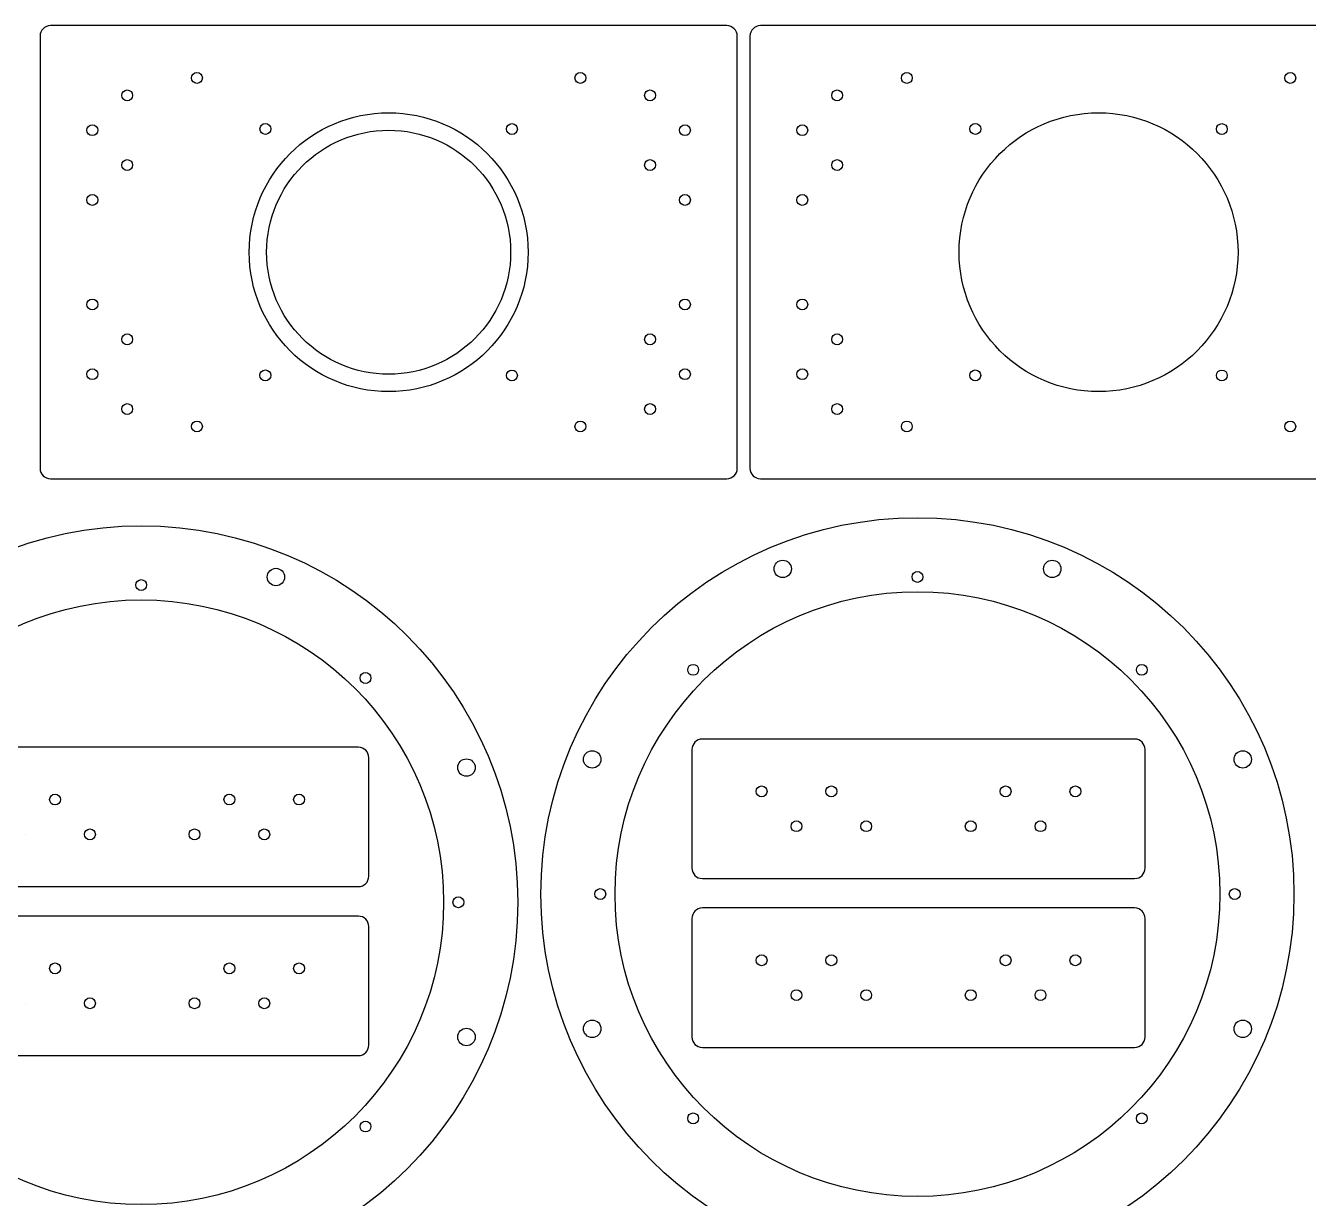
# Model space of a CAD drawing. Extents: x -101 to 1145, y -116 to 452.
# Drawn here: x 308.3 to 676.3, y 106.5 to 442.9 of the extents above; entities that cross this region are included whole.
import ezdxf

# ---------------------------------------------------------------- set-up
doc = ezdxf.new("R2010")
doc.units = 0
for name, color, linetype in [('b_Assambly_circle_and_2_parts_001_004', 7, 'CONTINUOUS'), ('b_Assambly_circle_and_2_parts_001_005', 7, 'CONTINUOUS'), ('b_Plate_200x130_10_part1_and_part3_bottom_001_001', 7, 'CONTINUOUS'), ('b_Plate_200x130x5_part4_up_cover_001_', 7, 'CONTINUOUS')]:
    doc.layers.add(name, color=color, linetype=linetype)

msp = doc.modelspace()

# ---------------------------------------------------------------- linework, layer by layer
at = {"layer": 'b_Assambly_circle_and_2_parts_001_004'}
for p, q in [((382.632, 284.747, 0), (382.632, 284.747, -10)), ((382.632, 284.747, 0), (382.632, 284.747, -10)), ((343.044, 282.435, 0), (343.044, 282.435, -10)), ((343.044, 282.435, 0), (343.044, 282.435, -10)), ((407.391, 255.781, 0), (407.391, 255.781, -10)), ((407.391, 255.781, 0), (407.391, 255.781, -10)), ((403.772, 235.912, -10), (279.772, 235.912, -10)), ((403.772, 235.912, 0), (279.772, 235.912, 0)), ((403.772, 235.912, -10), (279.772, 235.912, -10)), ((403.772, 235.912, 0), (279.772, 235.912, 0)), ((403.772, 235.912, -10), (403.772, 235.912, 0)), ((403.772, 235.912, -10), (403.772, 235.912, 0)), ((406.772, 198.912, -10), (406.772, 232.912, -10)), ((406.772, 198.912, 0), (406.772, 232.912, 0)), ((406.772, 198.912, -10), (406.772, 232.912, -10)), ((406.772, 232.912, -10), (406.772, 232.912, 0)), ((406.772, 198.912, 0), (406.772, 232.912, 0)), ((406.772, 232.912, -10), (406.772, 232.912, 0)), ((437.293, 230.086, 0), (437.293, 230.086, -10)), ((437.293, 230.086, 0), (437.293, 230.086, -10)), ((318.335, 220.912, -10), (318.335, 220.912, 0)), ((318.335, 220.912, -10), (318.335, 220.912, 0)), ((368.335, 220.912, -10), (368.335, 220.912, 0)), ((368.335, 220.912, -10), (368.335, 220.912, 0)), ((388.335, 220.912, -10), (388.335, 220.912, 0)), ((388.335, 220.912, -10), (388.335, 220.912, 0)), ((308.335, 210.912, -10), (308.335, 210.912, 0)), ((308.335, 210.912, -10), (308.335, 210.912, 0)), ((328.335, 210.912, -10), (328.335, 210.912, 0)), ((328.335, 210.912, -10), (328.335, 210.912, 0)), ((358.335, 210.912, -10), (358.335, 210.912, 0)), ((358.335, 210.912, -10), (358.335, 210.912, 0)), ((378.335, 210.912, -10), (378.335, 210.912, 0)), ((378.335, 210.912, -10), (378.335, 210.912, 0)), ((406.772, 198.912, -10), (406.772, 198.912, 0)), ((406.772, 198.912, -10), (406.772, 198.912, 0)), ((279.772, 195.912, -10), (403.772, 195.912, -10)), ((279.772, 195.912, 0), (403.772, 195.912, 0)), ((279.772, 195.912, -10), (403.772, 195.912, -10)), ((279.772, 195.912, 0), (403.772, 195.912, 0)), ((403.772, 195.912, -10), (403.772, 195.912, 0)), ((403.772, 195.912, -10), (403.772, 195.912, 0)), ((428.231, 191.435, 0), (428.231, 191.435, -10)), ((428.231, 191.435, 0), (428.231, 191.435, -10)), ((434.044, 191.435, 0), (434.044, 191.435, -10)), ((434.044, 191.435, 0), (434.044, 191.435, -10)), ((449.481, 191.435, 0), (449.481, 191.435, -10)), ((449.481, 191.435, 0), (449.481, 191.435, -10)), ((403.772, 187.449, -10), (279.772, 187.449, -10)), ((403.772, 187.449, 0), (279.772, 187.449, 0)), ((403.772, 187.449, -10), (279.772, 187.449, -10)), ((403.772, 187.449, 0), (279.772, 187.449, 0)), ((403.772, 187.449, -10), (403.772, 187.449, 0)), ((403.772, 187.449, -10), (403.772, 187.449, 0)), ((406.772, 150.449, -10), (406.772, 184.449, -10)), ((406.772, 150.449, 0), (406.772, 184.449, 0)), ((406.772, 150.449, -10), (406.772, 184.449, -10)), ((406.772, 184.449, -10), (406.772, 184.449, 0)), ((406.772, 150.449, 0), (406.772, 184.449, 0)), ((406.772, 184.449, -10), (406.772, 184.449, 0)), ((318.335, 172.449, -10), (318.335, 172.449, 0)), ((318.335, 172.449, -10), (318.335, 172.449, 0)), ((368.335, 172.449, -10), (368.335, 172.449, 0)), ((368.335, 172.449, -10), (368.335, 172.449, 0)), ((388.335, 172.449, -10), (388.335, 172.449, 0)), ((388.335, 172.449, -10), (388.335, 172.449, 0)), ((308.335, 162.449, -10), (308.335, 162.449, 0)), ((308.335, 162.449, -10), (308.335, 162.449, 0)), ((328.335, 162.449, -10), (328.335, 162.449, 0)), ((328.335, 162.449, -10), (328.335, 162.449, 0)), ((358.335, 162.449, -10), (358.335, 162.449, 0)), ((358.335, 162.449, -10), (358.335, 162.449, 0)), ((378.335, 162.449, -10), (378.335, 162.449, 0)), ((378.335, 162.449, -10), (378.335, 162.449, 0)), ((437.293, 152.784, 0), (437.293, 152.784, -10)), ((437.293, 152.784, 0), (437.293, 152.784, -10)), ((279.772, 147.449, -10), (403.772, 147.449, -10)), ((279.772, 147.449, 0), (403.772, 147.449, 0)), ((279.772, 147.449, -10), (403.772, 147.449, -10)), ((279.772, 147.449, 0), (403.772, 147.449, 0)), ((403.772, 147.449, -10), (403.772, 147.449, 0)), ((403.772, 147.449, -10), (403.772, 147.449, 0)), ((406.772, 150.449, -10), (406.772, 150.449, 0)), ((406.772, 150.449, -10), (406.772, 150.449, 0)), ((407.391, 127.088, 0), (407.391, 127.088, -10)), ((407.391, 127.088, 0), (407.391, 127.088, -10))]:
    msp.add_line(p, q, dxfattribs=at)
for centre, radius in [((341.481, 191.435), 108), ((341.481, 191.435), 108), ((341.481, 191.435), 108), ((341.481, 191.435), 108), ((380.132, 284.747), 2.5), ((380.132, 284.747), 2.5), ((380.132, 284.747), 2.5), ((380.132, 284.747), 2.5), ((341.481, 282.435), 1.5625), ((341.481, 282.435), 1.5625), ((341.481, 282.435), 1.5625), ((341.481, 282.435), 1.5625), ((341.481, 191.435), 86.75), ((341.481, 191.435), 86.75), ((341.481, 191.435), 86.75), ((341.481, 191.435), 86.75), ((405.828, 255.781), 1.5625), ((405.828, 255.781), 1.5625), ((405.828, 255.781), 1.5625), ((405.828, 255.781), 1.5625), ((434.793, 230.086), 2.5), ((434.793, 230.086), 2.5), ((434.793, 230.086), 2.5), ((434.793, 230.086), 2.5), ((316.772, 220.912), 1.5625), ((316.772, 220.912), 1.5625), ((316.772, 220.912), 1.5625), ((316.772, 220.912), 1.5625), ((366.772, 220.912), 1.5625), ((366.772, 220.912), 1.5625), ((366.772, 220.912), 1.5625), ((366.772, 220.912), 1.5625), ((386.772, 220.912), 1.5625), ((386.772, 220.912), 1.5625), ((386.772, 220.912), 1.5625), ((386.772, 220.912), 1.5625), ((326.772, 210.912), 1.5625), ((326.772, 210.912), 1.5625), ((326.772, 210.912), 1.5625), ((326.772, 210.912), 1.5625), ((356.772, 210.912), 1.5625), ((356.772, 210.912), 1.5625), ((356.772, 210.912), 1.5625), ((356.772, 210.912), 1.5625), ((376.772, 210.912), 1.5625), ((376.772, 210.912), 1.5625), ((376.772, 210.912), 1.5625), ((376.772, 210.912), 1.5625), ((432.481, 191.435), 1.5625), ((432.481, 191.435), 1.5625), ((432.481, 191.435), 1.5625), ((432.481, 191.435), 1.5625), ((316.772, 172.449), 1.5625), ((316.772, 172.449), 1.5625), ((316.772, 172.449), 1.5625), ((316.772, 172.449), 1.5625), ((366.772, 172.449), 1.5625), ((366.772, 172.449), 1.5625), ((366.772, 172.449), 1.5625), ((366.772, 172.449), 1.5625), ((386.772, 172.449), 1.5625), ((386.772, 172.449), 1.5625), ((386.772, 172.449), 1.5625), ((386.772, 172.449), 1.5625), ((326.772, 162.449), 1.5625), ((326.772, 162.449), 1.5625), ((326.772, 162.449), 1.5625), ((326.772, 162.449), 1.5625), ((356.772, 162.449), 1.5625), ((356.772, 162.449), 1.5625), ((356.772, 162.449), 1.5625), ((356.772, 162.449), 1.5625), ((376.772, 162.449), 1.5625), ((376.772, 162.449), 1.5625), ((376.772, 162.449), 1.5625), ((376.772, 162.449), 1.5625), ((434.793, 152.784), 2.5), ((434.793, 152.784), 2.5), ((434.793, 152.784), 2.5), ((434.793, 152.784), 2.5), ((405.828, 127.088), 1.5625), ((405.828, 127.088), 1.5625), ((405.828, 127.088), 1.5625), ((405.828, 127.088), 1.5625)]:
    msp.add_circle(centre, radius, dxfattribs=at)
for centre, start, end in [((403.772, 232.912, -10), 0, 90), ((403.772, 232.912, 0), 0, 90), ((403.772, 232.912, -10), 0, 90), ((403.772, 232.912, 0), 0, 90), ((403.772, 198.912, -10), -90, 0), ((403.772, 198.912, -10), -90, 0), ((403.772, 198.912, 0), -90, 0), ((403.772, 198.912, 0), -90, 0), ((403.772, 184.449, -10), 0, 90), ((403.772, 184.449, 0), 0, 90), ((403.772, 184.449, -10), 0, 90), ((403.772, 184.449, 0), 0, 90), ((403.772, 150.449, -10), -90, 0), ((403.772, 150.449, -10), -90, 0), ((403.772, 150.449, 0), -90, 0), ((403.772, 150.449, 0), -90, 0)]:
    msp.add_arc(centre, 3, start, end, dxfattribs=at)
at = {"layer": 'b_Assambly_circle_and_2_parts_001_005'}
for p, q in [((528.01, 287.086, 0), (528.01, 287.086, -10)), ((528.01, 287.086, 0), (528.01, 287.086, -10)), ((605.312, 287.086, 0), (605.312, 287.086, -10)), ((605.312, 287.086, 0), (605.312, 287.086, -10)), ((565.724, 284.774, 0), (565.724, 284.774, -10)), ((565.724, 284.774, 0), (565.724, 284.774, -10)), ((501.377, 258.121, 0), (501.377, 258.121, -10)), ((501.377, 258.121, 0), (501.377, 258.121, -10)), ((630.071, 258.121, 0), (630.071, 258.121, -10)), ((630.071, 258.121, 0), (630.071, 258.121, -10)), ((626.453, 238.252, -10), (502.453, 238.252, -10)), ((626.453, 238.252, 0), (502.453, 238.252, 0)), ((502.453, 238.252, -10), (502.453, 238.252, 0)), ((626.453, 238.252, -10), (502.453, 238.252, -10)), ((502.453, 238.252, -10), (502.453, 238.252, 0)), ((626.453, 238.252, 0), (502.453, 238.252, 0)), ((626.453, 238.252, -10), (626.453, 238.252, 0)), ((626.453, 238.252, -10), (626.453, 238.252, 0)), ((473.35, 232.425, 0), (473.35, 232.425, -10)), ((473.35, 232.425, 0), (473.35, 232.425, -10)), ((499.453, 235.252, -10), (499.453, 201.252, -10)), ((499.453, 235.252, 0), (499.453, 201.252, 0)), ((499.453, 235.252, -10), (499.453, 201.252, -10)), ((499.453, 235.252, -10), (499.453, 235.252, 0)), ((499.453, 235.252, 0), (499.453, 201.252, 0)), ((499.453, 235.252, -10), (499.453, 235.252, 0)), ((629.453, 201.252, -10), (629.453, 235.252, -10)), ((629.453, 201.252, 0), (629.453, 235.252, 0)), ((629.453, 201.252, -10), (629.453, 235.252, -10)), ((629.453, 235.252, -10), (629.453, 235.252, 0)), ((629.453, 201.252, 0), (629.453, 235.252, 0)), ((629.453, 235.252, -10), (629.453, 235.252, 0)), ((659.973, 232.425, 0), (659.973, 232.425, -10)), ((659.973, 232.425, 0), (659.973, 232.425, -10)), ((521.015, 223.252, -10), (521.015, 223.252, 0)), ((521.015, 223.252, -10), (521.015, 223.252, 0)), ((541.015, 223.252, -10), (541.015, 223.252, 0)), ((541.015, 223.252, -10), (541.015, 223.252, 0)), ((591.015, 223.252, -10), (591.015, 223.252, 0)), ((591.015, 223.252, -10), (591.015, 223.252, 0)), ((611.015, 223.252, -10), (611.015, 223.252, 0)), ((611.015, 223.252, -10), (611.015, 223.252, 0)), ((531.015, 213.252, -10), (531.015, 213.252, 0)), ((531.015, 213.252, -10), (531.015, 213.252, 0)), ((551.015, 213.252, -10), (551.015, 213.252, 0)), ((551.015, 213.252, -10), (551.015, 213.252, 0)), ((581.015, 213.252, -10), (581.015, 213.252, 0)), ((581.015, 213.252, -10), (581.015, 213.252, 0)), ((601.015, 213.252, -10), (601.015, 213.252, 0)), ((601.015, 213.252, -10), (601.015, 213.252, 0)), ((499.453, 201.252, -10), (499.453, 201.252, 0)), ((499.453, 201.252, -10), (499.453, 201.252, 0)), ((629.453, 201.252, -10), (629.453, 201.252, 0)), ((629.453, 201.252, -10), (629.453, 201.252, 0)), ((502.453, 198.252, -10), (626.453, 198.252, -10)), ((502.453, 198.252, -10), (502.453, 198.252, 0)), ((502.453, 198.252, 0), (626.453, 198.252, 0)), ((502.453, 198.252, -10), (626.453, 198.252, -10)), ((502.453, 198.252, -10), (502.453, 198.252, 0)), ((502.453, 198.252, 0), (626.453, 198.252, 0)), ((626.453, 198.252, -10), (626.453, 198.252, 0)), ((626.453, 198.252, -10), (626.453, 198.252, 0)), ((474.724, 193.774, 0), (474.724, 193.774, -10)), ((474.724, 193.774, 0), (474.724, 193.774, -10)), ((650.911, 193.774, 0), (650.911, 193.774, -10)), ((650.911, 193.774, 0), (650.911, 193.774, -10)), ((656.724, 193.774, 0), (656.724, 193.774, -10)), ((656.724, 193.774, 0), (656.724, 193.774, -10)), ((672.161, 193.774, 0), (672.161, 193.774, -10)), ((672.161, 193.774, 0), (672.161, 193.774, -10)), ((626.452, 189.789, -10), (502.452, 189.789, -10)), ((626.452, 189.789, 0), (502.452, 189.789, 0)), ((502.452, 189.789, -10), (502.452, 189.789, 0)), ((626.452, 189.789, -10), (502.452, 189.789, -10)), ((502.452, 189.789, -10), (502.452, 189.789, 0)), ((626.452, 189.789, 0), (502.452, 189.789, 0)), ((626.452, 189.789, -10), (626.452, 189.789, 0)), ((626.452, 189.789, -10), (626.452, 189.789, 0)), ((499.452, 186.789, -10), (499.452, 152.789, -10)), ((499.452, 186.789, 0), (499.452, 152.789, 0)), ((499.452, 186.789, -10), (499.452, 152.789, -10)), ((499.452, 186.789, -10), (499.452, 186.789, 0)), ((499.452, 186.789, 0), (499.452, 152.789, 0)), ((499.452, 186.789, -10), (499.452, 186.789, 0)), ((629.452, 152.789, -10), (629.452, 186.789, -10)), ((629.452, 152.789, 0), (629.452, 186.789, 0)), ((629.452, 152.789, -10), (629.452, 186.789, -10)), ((629.452, 186.789, -10), (629.452, 186.789, 0)), ((629.452, 152.789, 0), (629.452, 186.789, 0)), ((629.452, 186.789, -10), (629.452, 186.789, 0)), ((521.015, 174.789, -10), (521.015, 174.789, 0)), ((521.015, 174.789, -10), (521.015, 174.789, 0)), ((541.015, 174.789, -10), (541.015, 174.789, 0)), ((541.015, 174.789, -10), (541.015, 174.789, 0)), ((591.015, 174.789, -10), (591.015, 174.789, 0)), ((591.015, 174.789, -10), (591.015, 174.789, 0)), ((611.015, 174.789, -10), (611.015, 174.789, 0)), ((611.015, 174.789, -10), (611.015, 174.789, 0)), ((531.015, 164.789, -10), (531.015, 164.789, 0)), ((531.015, 164.789, -10), (531.015, 164.789, 0)), ((551.015, 164.789, -10), (551.015, 164.789, 0)), ((551.015, 164.789, -10), (551.015, 164.789, 0)), ((581.015, 164.789, -10), (581.015, 164.789, 0)), ((581.015, 164.789, -10), (581.015, 164.789, 0)), ((601.015, 164.789, -10), (601.015, 164.789, 0)), ((601.015, 164.789, -10), (601.015, 164.789, 0)), ((473.35, 155.123, 0), (473.35, 155.123, -10)), ((473.35, 155.123, 0), (473.35, 155.123, -10)), ((659.973, 155.123, 0), (659.973, 155.123, -10)), ((659.973, 155.123, 0), (659.973, 155.123, -10)), ((499.452, 152.789, -10), (499.452, 152.789, 0)), ((499.452, 152.789, -10), (499.452, 152.789, 0)), ((629.452, 152.789, -10), (629.452, 152.789, 0)), ((629.452, 152.789, -10), (629.452, 152.789, 0)), ((502.452, 149.789, -10), (626.452, 149.789, -10)), ((502.452, 149.789, -10), (502.452, 149.789, 0)), ((502.452, 149.789, 0), (626.452, 149.789, 0)), ((502.452, 149.789, -10), (626.452, 149.789, -10)), ((502.452, 149.789, -10), (502.452, 149.789, 0)), ((502.452, 149.789, 0), (626.452, 149.789, 0)), ((626.452, 149.789, -10), (626.452, 149.789, 0)), ((626.452, 149.789, -10), (626.452, 149.789, 0)), ((501.377, 129.428, 0), (501.377, 129.428, -10)), ((501.377, 129.428, 0), (501.377, 129.428, -10)), ((630.071, 129.428, 0), (630.071, 129.428, -10)), ((630.071, 129.428, 0), (630.071, 129.428, -10))]:
    msp.add_line(p, q, dxfattribs=at)
for centre, radius in [((564.161, 193.774), 108), ((564.161, 193.774), 108), ((564.161, 193.774), 108), ((564.161, 193.774), 108), ((525.51, 287.086), 2.5), ((525.51, 287.086), 2.5), ((525.51, 287.086), 2.5), ((525.51, 287.086), 2.5), ((602.812, 287.086), 2.5), ((602.812, 287.086), 2.5), ((602.812, 287.086), 2.5), ((602.812, 287.086), 2.5), ((564.161, 284.774), 1.5625), ((564.161, 284.774), 1.5625), ((564.161, 284.774), 1.5625), ((564.161, 284.774), 1.5625), ((564.161, 193.774), 86.75), ((564.161, 193.774), 86.75), ((564.161, 193.774), 86.75), ((564.161, 193.774), 86.75), ((499.815, 258.121), 1.5625), ((499.815, 258.121), 1.5625), ((499.815, 258.121), 1.5625), ((499.815, 258.121), 1.5625), ((628.508, 258.121), 1.5625), ((628.508, 258.121), 1.5625), ((628.508, 258.121), 1.5625), ((628.508, 258.121), 1.5625), ((470.85, 232.425), 2.5), ((470.85, 232.425), 2.5), ((470.85, 232.425), 2.5), ((470.85, 232.425), 2.5), ((657.473, 232.425), 2.5), ((657.473, 232.425), 2.5), ((657.473, 232.425), 2.5), ((657.473, 232.425), 2.5), ((519.453, 223.252), 1.5625), ((519.453, 223.252), 1.5625), ((519.453, 223.252), 1.5625), ((519.453, 223.252), 1.5625), ((539.453, 223.252), 1.5625), ((539.453, 223.252), 1.5625), ((539.453, 223.252), 1.5625), ((539.453, 223.252), 1.5625), ((589.453, 223.252), 1.5625), ((589.453, 223.252), 1.5625), ((589.453, 223.252), 1.5625), ((589.453, 223.252), 1.5625), ((609.453, 223.252), 1.5625), ((609.453, 223.252), 1.5625), ((609.453, 223.252), 1.5625), ((609.453, 223.252), 1.5625), ((529.453, 213.252), 1.5625), ((529.453, 213.252), 1.5625), ((529.453, 213.252), 1.5625), ((529.453, 213.252), 1.5625), ((549.453, 213.252), 1.5625), ((549.453, 213.252), 1.5625), ((549.453, 213.252), 1.5625), ((549.453, 213.252), 1.5625), ((579.453, 213.252), 1.5625), ((579.453, 213.252), 1.5625), ((579.453, 213.252), 1.5625), ((579.453, 213.252), 1.5625), ((599.453, 213.252), 1.5625), ((599.453, 213.252), 1.5625), ((599.453, 213.252), 1.5625), ((599.453, 213.252), 1.5625), ((473.161, 193.774), 1.5625), ((473.161, 193.774), 1.5625), ((473.161, 193.774), 1.5625), ((473.161, 193.774), 1.5625), ((655.161, 193.774), 1.5625), ((655.161, 193.774), 1.5625), ((655.161, 193.774), 1.5625), ((655.161, 193.774), 1.5625), ((519.452, 174.789), 1.5625), ((519.452, 174.789), 1.5625), ((519.452, 174.789), 1.5625), ((519.452, 174.789), 1.5625), ((539.452, 174.789), 1.5625), ((539.452, 174.789), 1.5625), ((539.452, 174.789), 1.5625), ((539.452, 174.789), 1.5625), ((589.452, 174.789), 1.5625), ((589.452, 174.789), 1.5625), ((589.452, 174.789), 1.5625), ((589.452, 174.789), 1.5625), ((609.452, 174.789), 1.5625), ((609.452, 174.789), 1.5625), ((609.452, 174.789), 1.5625), ((609.452, 174.789), 1.5625), ((529.452, 164.789), 1.5625), ((529.452, 164.789), 1.5625), ((529.452, 164.789), 1.5625), ((529.452, 164.789), 1.5625), ((549.452, 164.789), 1.5625), ((549.452, 164.789), 1.5625), ((549.452, 164.789), 1.5625), ((549.452, 164.789), 1.5625), ((579.452, 164.789), 1.5625), ((579.452, 164.789), 1.5625), ((579.452, 164.789), 1.5625), ((579.452, 164.789), 1.5625), ((599.452, 164.789), 1.5625), ((599.452, 164.789), 1.5625), ((599.452, 164.789), 1.5625), ((599.452, 164.789), 1.5625), ((470.85, 155.123), 2.5), ((470.85, 155.123), 2.5), ((470.85, 155.123), 2.5), ((470.85, 155.123), 2.5), ((657.473, 155.123), 2.5), ((657.473, 155.123), 2.5), ((657.473, 155.123), 2.5), ((657.473, 155.123), 2.5), ((499.815, 129.428), 1.5625), ((499.815, 129.428), 1.5625), ((499.815, 129.428), 1.5625), ((499.815, 129.428), 1.5625), ((628.508, 129.428), 1.5625), ((628.508, 129.428), 1.5625), ((628.508, 129.428), 1.5625), ((628.508, 129.428), 1.5625)]:
    msp.add_circle(centre, radius, dxfattribs=at)
for centre, start, end in [((502.453, 235.252, -10), 90, 180), ((502.453, 235.252, 0), 90, 180), ((502.453, 235.252, -10), 90, 180), ((502.453, 235.252, 0), 90, 180), ((626.453, 235.252, -10), 0, 90), ((626.453, 235.252, 0), 0, 90), ((626.453, 235.252, -10), 0, 90), ((626.453, 235.252, 0), 0, 90), ((502.453, 201.252, -10), 180, -90), ((502.453, 201.252, -10), 180, -90), ((502.453, 201.252, 0), 180, -90), ((502.453, 201.252, 0), 180, -90), ((626.453, 201.252, -10), -90, 0), ((626.453, 201.252, -10), -90, 0), ((626.453, 201.252, 0), -90, 0), ((626.453, 201.252, 0), -90, 0), ((502.452, 186.789, -10), 90, 180), ((502.452, 186.789, 0), 90, 180), ((502.452, 186.789, -10), 90, 180), ((502.452, 186.789, 0), 90, 180), ((626.452, 186.789, -10), 0, 90), ((626.452, 186.789, 0), 0, 90), ((626.452, 186.789, -10), 0, 90), ((626.452, 186.789, 0), 0, 90), ((502.452, 152.789, -10), 180, -90), ((502.452, 152.789, -10), 180, -90), ((502.452, 152.789, 0), 180, -90), ((502.452, 152.789, 0), 180, -90), ((626.452, 152.789, -10), -90, 0), ((626.452, 152.789, -10), -90, 0), ((626.452, 152.789, 0), -90, 0), ((626.452, 152.789, 0), -90, 0)]:
    msp.add_arc(centre, 3, start, end, dxfattribs=at)
at = {"layer": 'b_Plate_200x130_10_part1_and_part3_bottom_001_001'}
for p, q in [((509.464, 442.944, -10), (315.464, 442.944, -10)), ((509.464, 442.944), (315.464, 442.944)), ((315.464, 442.944, -10), (315.464, 442.944)), ((509.464, 442.944, -10), (315.464, 442.944, -10)), ((315.464, 442.944, -10), (315.464, 442.944)), ((509.464, 442.944), (315.464, 442.944)), ((509.464, 442.944, -10), (509.464, 442.944)), ((509.464, 442.944, -10), (509.464, 442.944)), ((312.464, 439.944, -10), (312.464, 315.944, -10)), ((312.464, 439.944), (312.464, 315.944)), ((312.464, 439.944, -10), (312.464, 315.944, -10)), ((312.464, 439.944, -10), (312.464, 439.944)), ((312.464, 439.944), (312.464, 315.944)), ((312.464, 439.944, -10), (312.464, 439.944)), ((512.464, 315.944, -10), (512.464, 439.944, -10)), ((512.464, 315.944), (512.464, 439.944)), ((512.464, 315.944, -10), (512.464, 439.944, -10)), ((512.464, 439.944, -10), (512.464, 439.944)), ((512.464, 315.944), (512.464, 439.944)), ((512.464, 439.944, -10), (512.464, 439.944)), ((359.027, 427.944, -10), (359.027, 427.944)), ((359.027, 427.944, -10), (359.027, 427.944)), ((469.027, 427.944, -10), (469.027, 427.944)), ((469.027, 427.944, -10), (469.027, 427.944)), ((339.027, 422.944, -10), (339.027, 422.944)), ((339.027, 422.944, -10), (339.027, 422.944)), ((489.027, 422.944, -10), (489.027, 422.944)), ((489.027, 422.944, -10), (489.027, 422.944)), ((329.027, 412.944, -10), (329.027, 412.944)), ((329.027, 412.944, -10), (329.027, 412.944)), ((378.671, 413.299, -10), (378.671, 413.299)), ((378.671, 413.299, -10), (378.671, 413.299)), ((449.38, 413.282, -10), (449.38, 413.282)), ((449.38, 413.282, -10), (449.38, 413.282)), ((499.027, 412.944, -10), (499.027, 412.944)), ((499.027, 412.944, -10), (499.027, 412.944)), ((339.027, 402.944, -10), (339.027, 402.944)), ((339.027, 402.944, -10), (339.027, 402.944)), ((489.027, 402.944, -10), (489.027, 402.944)), ((489.027, 402.944, -10), (489.027, 402.944)), ((329.027, 392.944, -10), (329.027, 392.944)), ((329.027, 392.944, -10), (329.027, 392.944)), ((499.027, 392.944, -10), (499.027, 392.944)), ((499.027, 392.944, -10), (499.027, 392.944)), ((447.464, 377.944, -10), (447.464, 377.944, -7.5)), ((447.464, 377.944, -10), (447.464, 377.944, -7.5)), ((452.464, 377.944), (452.464, 377.944, -7.5)), ((452.464, 377.944), (452.464, 377.944, -7.5)), ((329.027, 362.944, -10), (329.027, 362.944)), ((329.027, 362.944, -10), (329.027, 362.944)), ((499.027, 362.944, -10), (499.027, 362.944)), ((499.027, 362.944, -10), (499.027, 362.944)), ((339.027, 352.944, -10), (339.027, 352.944)), ((339.027, 352.944, -10), (339.027, 352.944)), ((489.027, 352.944, -10), (489.027, 352.944)), ((489.027, 352.944, -10), (489.027, 352.944)), ((329.027, 342.944, -10), (329.027, 342.944)), ((329.027, 342.944, -10), (329.027, 342.944)), ((378.655, 342.586, -10), (378.655, 342.586)), ((378.655, 342.586, -10), (378.655, 342.586)), ((449.379, 342.577, -10), (449.379, 342.577)), ((449.379, 342.577, -10), (449.379, 342.577)), ((499.027, 342.944, -10), (499.027, 342.944)), ((499.027, 342.944, -10), (499.027, 342.944)), ((339.027, 332.944, -10), (339.027, 332.944)), ((339.027, 332.944, -10), (339.027, 332.944)), ((489.027, 332.944, -10), (489.027, 332.944)), ((489.027, 332.944, -10), (489.027, 332.944)), ((359.027, 327.944, -10), (359.027, 327.944)), ((359.027, 327.944, -10), (359.027, 327.944)), ((469.027, 327.944, -10), (469.027, 327.944)), ((469.027, 327.944, -10), (469.027, 327.944)), ((312.464, 315.944, -10), (312.464, 315.944)), ((312.464, 315.944, -10), (312.464, 315.944)), ((315.464, 312.944, -10), (509.464, 312.944, -10)), ((315.464, 312.944, -10), (315.464, 312.944)), ((315.464, 312.944), (509.464, 312.944)), ((315.464, 312.944, -10), (509.464, 312.944, -10)), ((315.464, 312.944, -10), (315.464, 312.944)), ((315.464, 312.944), (509.464, 312.944)), ((509.464, 312.944, -10), (509.464, 312.944)), ((509.464, 312.944, -10), (509.464, 312.944)), ((512.464, 315.944, -10), (512.464, 315.944)), ((512.464, 315.944, -10), (512.464, 315.944))]:
    msp.add_line(p, q, dxfattribs=at)
for centre, radius in [((357.464, 427.944), 1.5625), ((357.464, 427.944), 1.5625), ((357.464, 427.944), 1.5625), ((357.464, 427.944), 1.5625), ((467.464, 427.944), 1.5625), ((467.464, 427.944), 1.5625), ((467.464, 427.944), 1.5625), ((467.464, 427.944), 1.5625), ((337.464, 422.944), 1.5625), ((337.464, 422.944), 1.5625), ((337.464, 422.944), 1.5625), ((337.464, 422.944), 1.5625), ((487.464, 422.944), 1.5625), ((487.464, 422.944), 1.5625), ((487.464, 422.944), 1.5625), ((487.464, 422.944), 1.5625), ((412.464, 377.944), 40), ((412.464, 377.944), 40), ((412.464, 377.944), 40), ((412.464, 377.944), 40), ((327.464, 412.944), 1.5625), ((327.464, 412.944), 1.5625), ((327.464, 412.944), 1.5625), ((327.464, 412.944), 1.5625), ((377.109, 413.299), 1.5625), ((377.109, 413.299), 1.5625), ((377.109, 413.299), 1.5625), ((377.109, 413.299), 1.5625), ((412.464, 377.944), 35), ((412.464, 377.944), 35), ((412.464, 377.944), 35), ((412.464, 377.944), 35), ((447.817, 413.282), 1.5625), ((447.817, 413.282), 1.5625), ((447.817, 413.282), 1.5625), ((447.817, 413.282), 1.5625), ((497.464, 412.944), 1.5625), ((497.464, 412.944), 1.5625), ((497.464, 412.944), 1.5625), ((497.464, 412.944), 1.5625), ((337.464, 402.944), 1.5625), ((337.464, 402.944), 1.5625), ((337.464, 402.944), 1.5625), ((337.464, 402.944), 1.5625), ((487.464, 402.944), 1.5625), ((487.464, 402.944), 1.5625), ((487.464, 402.944), 1.5625), ((487.464, 402.944), 1.5625), ((327.464, 392.944), 1.5625), ((327.464, 392.944), 1.5625), ((327.464, 392.944), 1.5625), ((327.464, 392.944), 1.5625), ((497.464, 392.944), 1.5625), ((497.464, 392.944), 1.5625), ((497.464, 392.944), 1.5625), ((497.464, 392.944), 1.5625), ((327.464, 362.944), 1.5625), ((327.464, 362.944), 1.5625), ((327.464, 362.944), 1.5625), ((327.464, 362.944), 1.5625), ((497.464, 362.944), 1.5625), ((497.464, 362.944), 1.5625), ((497.464, 362.944), 1.5625), ((497.464, 362.944), 1.5625), ((337.464, 352.944), 1.5625), ((337.464, 352.944), 1.5625), ((337.464, 352.944), 1.5625), ((337.464, 352.944), 1.5625), ((487.464, 352.944), 1.5625), ((487.464, 352.944), 1.5625), ((487.464, 352.944), 1.5625), ((487.464, 352.944), 1.5625), ((327.464, 342.944), 1.5625), ((327.464, 342.944), 1.5625), ((327.464, 342.944), 1.5625), ((327.464, 342.944), 1.5625), ((377.092, 342.586), 1.5625), ((377.092, 342.586), 1.5625), ((377.092, 342.586), 1.5625), ((377.092, 342.586), 1.5625), ((447.817, 342.577), 1.5625), ((447.817, 342.577), 1.5625), ((447.817, 342.577), 1.5625), ((447.817, 342.577), 1.5625), ((497.464, 342.944), 1.5625), ((497.464, 342.944), 1.5625), ((497.464, 342.944), 1.5625), ((497.464, 342.944), 1.5625), ((337.464, 332.944), 1.5625), ((337.464, 332.944), 1.5625), ((337.464, 332.944), 1.5625), ((337.464, 332.944), 1.5625), ((487.464, 332.944), 1.5625), ((487.464, 332.944), 1.5625), ((487.464, 332.944), 1.5625), ((487.464, 332.944), 1.5625), ((357.464, 327.944), 1.5625), ((357.464, 327.944), 1.5625), ((357.464, 327.944), 1.5625), ((357.464, 327.944), 1.5625), ((467.464, 327.944), 1.5625), ((467.464, 327.944), 1.5625), ((467.464, 327.944), 1.5625), ((467.464, 327.944), 1.5625)]:
    msp.add_circle(centre, radius, dxfattribs=at)
for centre, start, end in [((315.464, 439.944, -10), 90, 180), ((315.464, 439.944), 90, 180), ((315.464, 439.944, -10), 90, 180), ((315.464, 439.944), 90, 180), ((509.464, 439.944, -10), 0, 90), ((509.464, 439.944), 0, 90), ((509.464, 439.944, -10), 0, 90), ((509.464, 439.944), 0, 90), ((315.464, 315.944, -10), 180, -90), ((315.464, 315.944, -10), 180, -90), ((315.464, 315.944), 180, -90), ((315.464, 315.944), 180, -90), ((509.464, 315.944, -10), -90, 0), ((509.464, 315.944, -10), -90, 0), ((509.464, 315.944), -90, 0), ((509.464, 315.944), -90, 0)]:
    msp.add_arc(centre, 3, start, end, dxfattribs=at)
at = {"layer": 'b_Plate_200x130x5_part4_up_cover_001_'}
for p, q in [((713.115, 442.944, -10), (519.115, 442.944, -10)), ((713.115, 442.944, -5), (519.115, 442.944, -5)), ((519.115, 442.944, -10), (519.115, 442.944, -5)), ((713.115, 442.944, -10), (519.115, 442.944, -10)), ((519.115, 442.944, -10), (519.115, 442.944, -5)), ((713.115, 442.944, -5), (519.115, 442.944, -5)), ((516.115, 439.944, -10), (516.115, 315.944, -10)), ((516.115, 439.944, -5), (516.115, 315.944, -5)), ((516.115, 439.944, -10), (516.115, 315.944, -10)), ((516.115, 439.944, -10), (516.115, 439.944, -5)), ((516.115, 439.944, -5), (516.115, 315.944, -5)), ((516.115, 439.944, -10), (516.115, 439.944, -5)), ((562.678, 427.944, -10), (562.678, 427.944, -5)), ((562.678, 427.944, -10), (562.678, 427.944, -5)), ((672.678, 427.944, -10), (672.678, 427.944, -5)), ((672.678, 427.944, -10), (672.678, 427.944, -5)), ((542.678, 422.944, -10), (542.678, 422.944, -5)), ((542.678, 422.944, -10), (542.678, 422.944, -5)), ((532.678, 412.944, -10), (532.678, 412.944, -5)), ((532.678, 412.944, -10), (532.678, 412.944, -5)), ((582.322, 413.299, -10), (582.322, 413.299, -5)), ((582.322, 413.299, -10), (582.322, 413.299, -5)), ((653.031, 413.282, -10), (653.031, 413.282, -5)), ((653.031, 413.282, -10), (653.031, 413.282, -5)), ((542.678, 402.944, -10), (542.678, 402.944, -5)), ((542.678, 402.944, -10), (542.678, 402.944, -5)), ((532.678, 392.944, -10), (532.678, 392.944, -5)), ((532.678, 392.944, -10), (532.678, 392.944, -5)), ((656.115, 377.944, -10), (656.115, 377.944, -5)), ((656.115, 377.944, -10), (656.115, 377.944, -5)), ((532.678, 362.944, -10), (532.678, 362.944, -5)), ((532.678, 362.944, -10), (532.678, 362.944, -5)), ((542.678, 352.944, -10), (542.678, 352.944, -5)), ((542.678, 352.944, -10), (542.678, 352.944, -5)), ((532.678, 342.944, -10), (532.678, 342.944, -5)), ((532.678, 342.944, -10), (532.678, 342.944, -5)), ((582.305, 342.586, -10), (582.305, 342.586, -5)), ((582.305, 342.586, -10), (582.305, 342.586, -5)), ((653.03, 342.577, -10), (653.03, 342.577, -5)), ((653.03, 342.577, -10), (653.03, 342.577, -5)), ((542.678, 332.944, -10), (542.678, 332.944, -5)), ((542.678, 332.944, -10), (542.678, 332.944, -5)), ((562.678, 327.944, -10), (562.678, 327.944, -5)), ((562.678, 327.944, -10), (562.678, 327.944, -5)), ((672.678, 327.944, -10), (672.678, 327.944, -5)), ((672.678, 327.944, -10), (672.678, 327.944, -5)), ((516.115, 315.944, -10), (516.115, 315.944, -5)), ((516.115, 315.944, -10), (516.115, 315.944, -5)), ((519.115, 312.944, -10), (713.115, 312.944, -10)), ((519.115, 312.944, -10), (519.115, 312.944, -5)), ((519.115, 312.944, -5), (713.115, 312.944, -5)), ((519.115, 312.944, -10), (713.115, 312.944, -10)), ((519.115, 312.944, -10), (519.115, 312.944, -5)), ((519.115, 312.944, -5), (713.115, 312.944, -5))]:
    msp.add_line(p, q, dxfattribs=at)
for centre, radius in [((561.115, 427.944), 1.5625), ((561.115, 427.944), 1.5625), ((561.115, 427.944), 1.5625), ((561.115, 427.944), 1.5625), ((671.115, 427.944), 1.5625), ((671.115, 427.944), 1.5625), ((671.115, 427.944), 1.5625), ((671.115, 427.944), 1.5625), ((541.115, 422.944), 1.5625), ((541.115, 422.944), 1.5625), ((541.115, 422.944), 1.5625), ((541.115, 422.944), 1.5625), ((616.115, 377.944), 40), ((616.115, 377.944), 40), ((616.115, 377.944), 40), ((616.115, 377.944), 40), ((531.115, 412.944), 1.5625), ((531.115, 412.944), 1.5625), ((531.115, 412.944), 1.5625), ((531.115, 412.944), 1.5625), ((580.76, 413.299), 1.5625), ((580.76, 413.299), 1.5625), ((580.76, 413.299), 1.5625), ((580.76, 413.299), 1.5625), ((651.468, 413.282), 1.5625), ((651.468, 413.282), 1.5625), ((651.468, 413.282), 1.5625), ((651.468, 413.282), 1.5625), ((541.115, 402.944), 1.5625), ((541.115, 402.944), 1.5625), ((541.115, 402.944), 1.5625), ((541.115, 402.944), 1.5625), ((531.115, 392.944), 1.5625), ((531.115, 392.944), 1.5625), ((531.115, 392.944), 1.5625), ((531.115, 392.944), 1.5625), ((531.115, 362.944), 1.5625), ((531.115, 362.944), 1.5625), ((531.115, 362.944), 1.5625), ((531.115, 362.944), 1.5625), ((541.115, 352.944), 1.5625), ((541.115, 352.944), 1.5625), ((541.115, 352.944), 1.5625), ((541.115, 352.944), 1.5625), ((531.115, 342.944), 1.5625), ((531.115, 342.944), 1.5625), ((531.115, 342.944), 1.5625), ((531.115, 342.944), 1.5625), ((580.743, 342.586), 1.5625), ((580.743, 342.586), 1.5625), ((580.743, 342.586), 1.5625), ((580.743, 342.586), 1.5625), ((651.467, 342.577), 1.5625), ((651.467, 342.577), 1.5625), ((651.467, 342.577), 1.5625), ((651.467, 342.577), 1.5625), ((541.115, 332.944), 1.5625), ((541.115, 332.944), 1.5625), ((541.115, 332.944), 1.5625), ((541.115, 332.944), 1.5625), ((561.115, 327.944), 1.5625), ((561.115, 327.944), 1.5625), ((561.115, 327.944), 1.5625), ((561.115, 327.944), 1.5625), ((671.115, 327.944), 1.5625), ((671.115, 327.944), 1.5625), ((671.115, 327.944), 1.5625), ((671.115, 327.944), 1.5625)]:
    msp.add_circle(centre, radius, dxfattribs=at)
for centre, start, end in [((519.115, 439.944, -10), 90, 180), ((519.115, 439.944, -5), 90, 180), ((519.115, 439.944, -10), 90, 180), ((519.115, 439.944, -5), 90, 180), ((519.115, 315.944, -10), 180, -90), ((519.115, 315.944, -10), 180, -90), ((519.115, 315.944, -5), 180, -90), ((519.115, 315.944, -5), 180, -90)]:
    msp.add_arc(centre, 3, start, end, dxfattribs=at)

doc.saveas('drawing.dxf')
